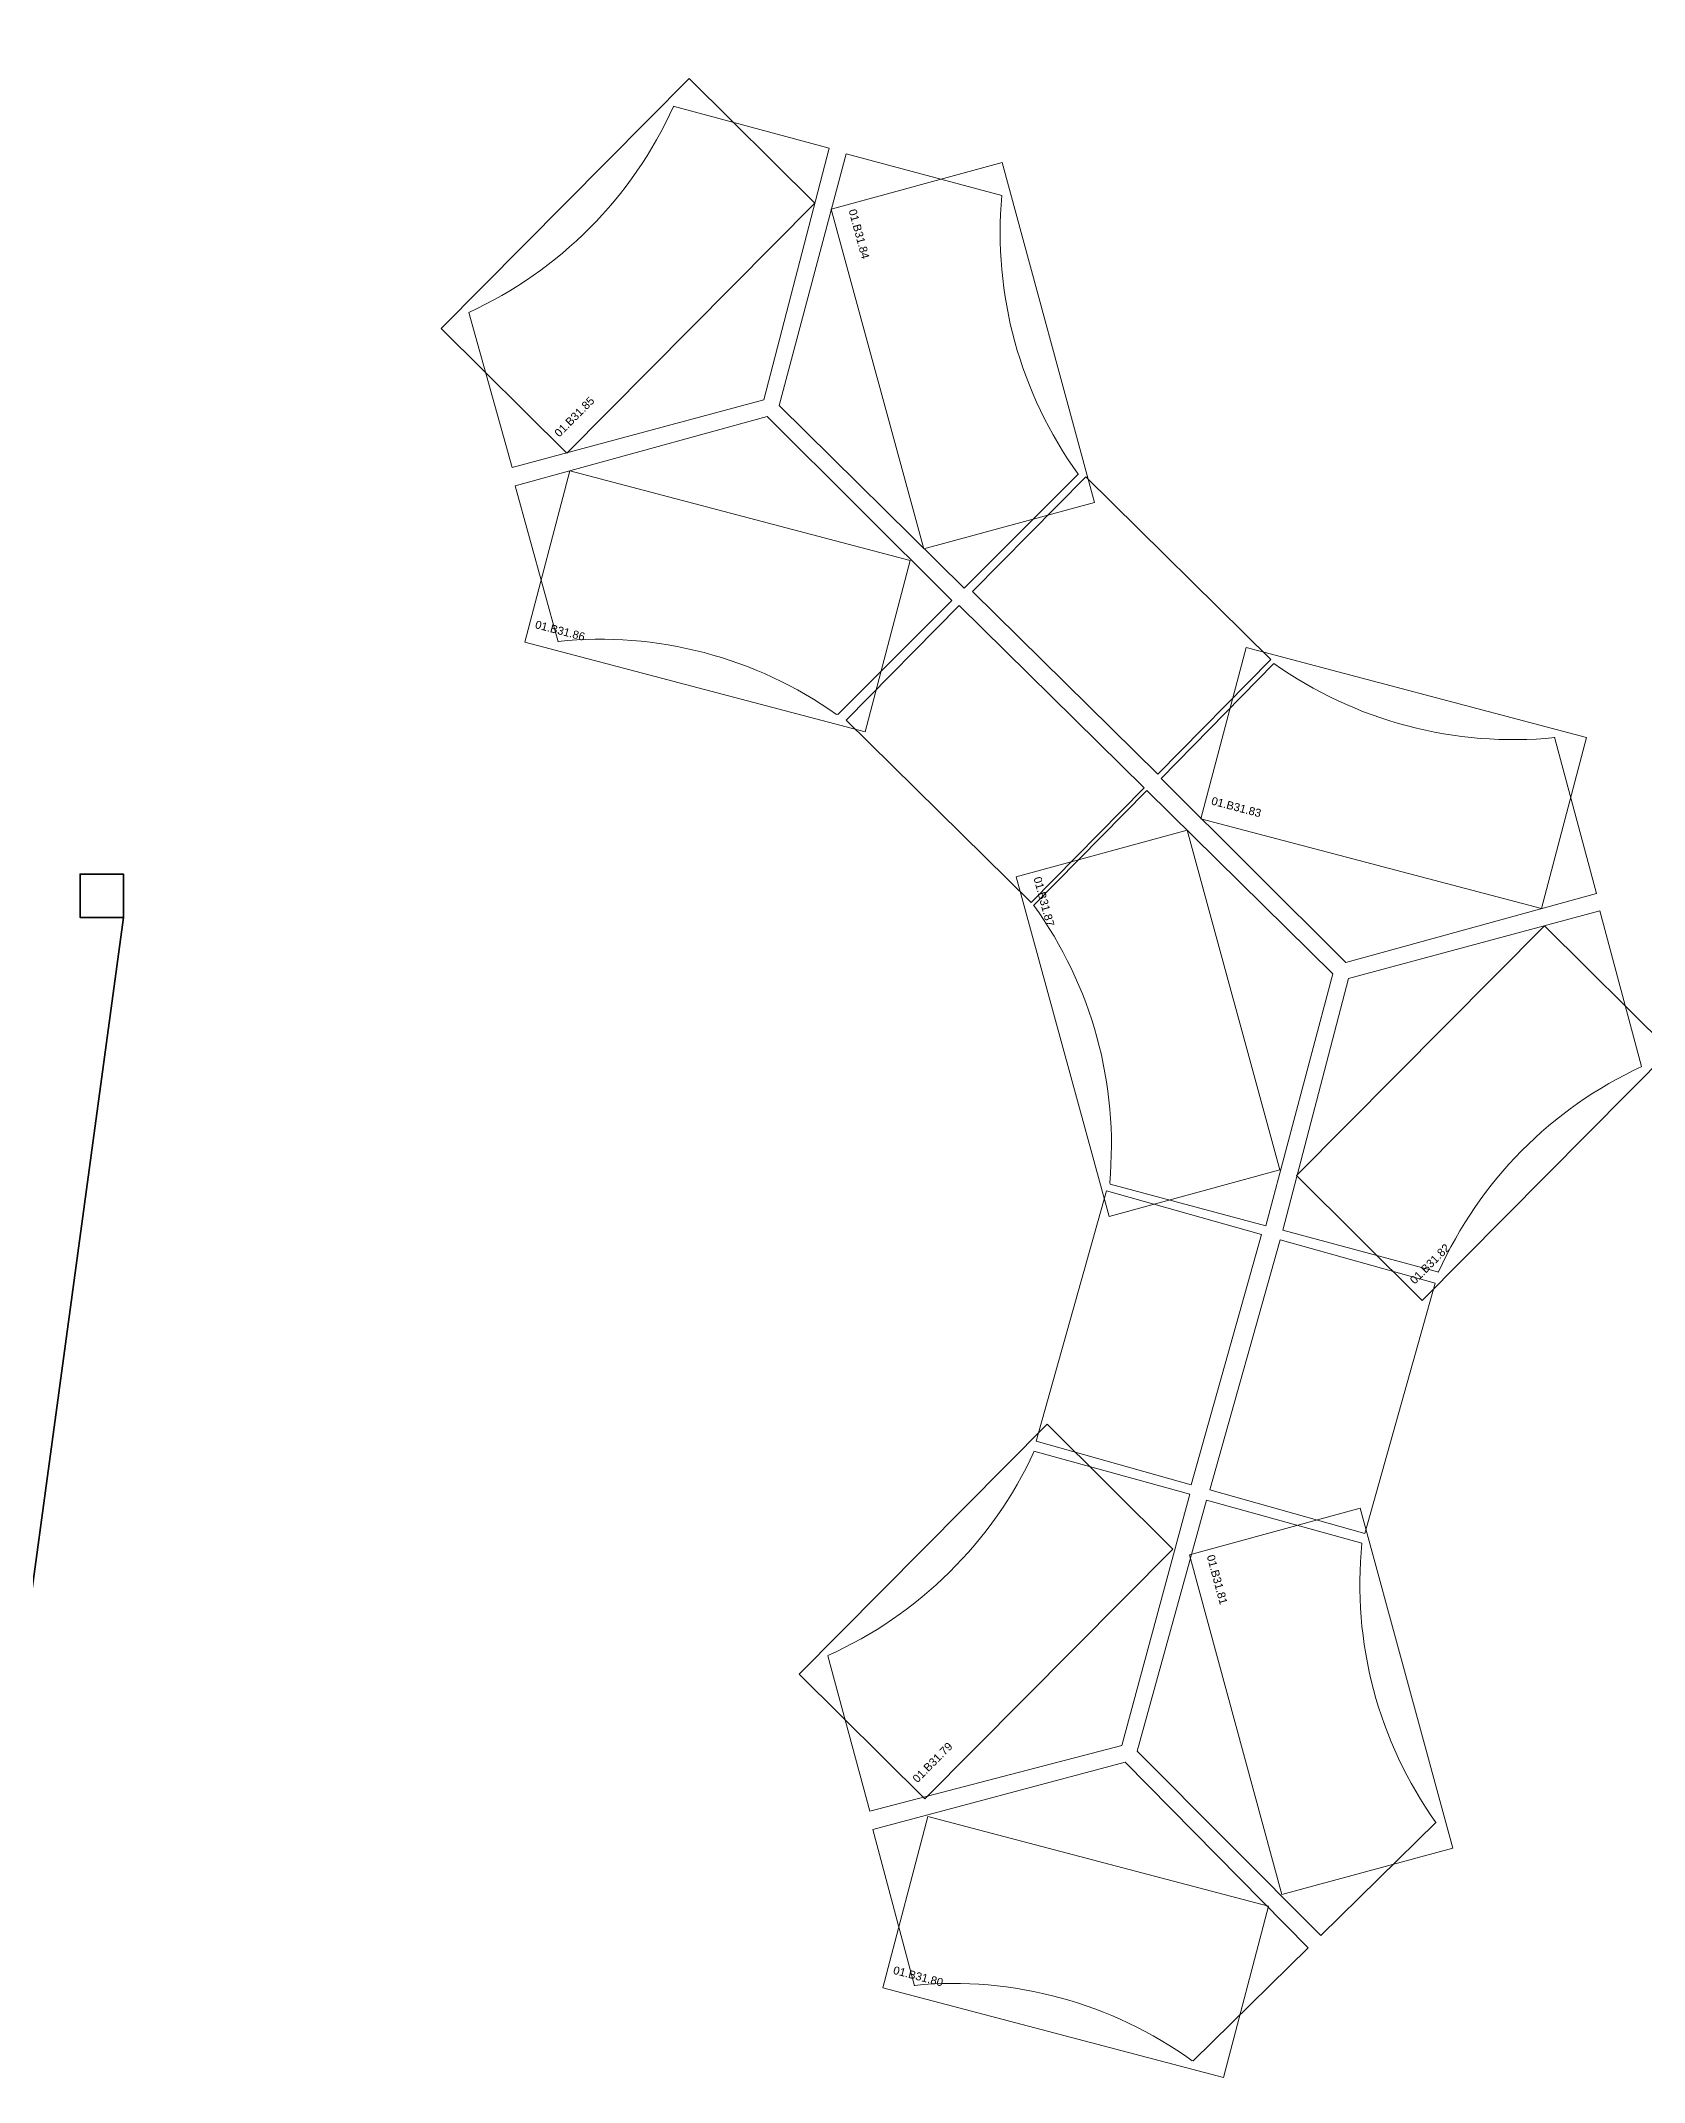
# Model space of a CAD drawing. Header units: millimetres. Extents: x -6.1 to 46.1, y 0 to 48.5.
# Drawn here: x 6 to 13.51, y 30.83 to 40.39 of the extents above; entities that cross this region are included whole.
import ezdxf

# ---------------------------------------------------------------- set-up
doc = ezdxf.new("R2010")
doc.units = ezdxf.units.MM
doc.layers.add('PDF_Geometry', color=7, linetype='Continuous')
doc.layers.add('Planon_WPA_Floor', color=10, linetype='Continuous')
for name, color, linetype, lineweight in [('Planon_WPA_Spoly', 64, 'Continuous', 35), ('Planon_WPA_WPBlock', 5, 'Continuous', 15), ('Planon_WPA_WPPoly', 5, 'Continuous', 15)]:
    doc.layers.add(name, color=color, linetype=linetype, lineweight=lineweight)
doc.styles.add('Arial', font='arial.ttf', dxfattribs={"width": 0.8, "height": 2.5})

# ---------------------------------------------------------------- blocks, each defined once
blk = doc.blocks.new('DFM_Arbeitsplatzstempel')
at = {"style": 'Arial'}
for tag, p in [('AP-ID', (0.054, 0.153)), ('AP-BEZEICHNUNG', (0.054, 0.029))]:
    blk.add_attdef(tag, p, '', height=0.075, dxfattribs=at)

msp = doc.modelspace()

# ---------------------------------------------------------------- linework, layer by layer
at = {"layer": 'PDF_Geometry', "lineweight": 9}
for points in [[(8.9629, 40.0855), (8.9629, 40.0855), (9.6945, 39.8893), (9.3875, 38.7102)], [(9.4594, 38.6827), (9.7732, 39.8631), (10.5027, 39.6673)], [(9.3875, 38.7102), (8.2084, 38.3917), (8.0054, 39.1183)], [(10.8626, 38.363), (10.8626, 38.363), (10.3268, 37.8271), (9.4594, 38.6827)], [(8.4249, 37.5755), (8.4249, 37.5755), (8.2232, 38.3059), (9.4036, 38.6307)], [(9.4036, 38.6307), (10.2688, 37.7688), (9.7347, 37.2346), (9.7292, 37.2359)], [(10.8965, 38.3482), (11.7639, 37.493), (11.2339, 36.9555), (10.3665, 37.8106), (10.8965, 38.3482)], [(10.3031, 37.7459), (11.1705, 36.8908), (10.6402, 36.3533), (9.7732, 37.2088), (10.3031, 37.7459)], [(12.1149, 36.0729), (11.25, 36.9352), (11.7774, 37.474)], [(13.0939, 37.1285), (13.0939, 37.1285), (13.2897, 36.3964), (12.1149, 36.0729)], [(10.6512, 36.3393), (10.6512, 36.3393), (11.1828, 36.879), (12.0544, 36.0196)], [(12.1271, 35.9972), (13.3062, 36.3152), (13.5016, 35.5857)], [(12.0544, 36.0196), (11.7402, 34.8392), (11.0106, 35.0342), (11.0094, 35.0397)], [(12.5518, 34.6218), (12.5518, 34.6218), (11.8201, 34.8181), (12.1271, 35.9972)], [(10.9937, 35.0025), (10.6639, 33.8297), (11.3908, 33.6255), (11.7203, 34.7982), (10.9937, 35.0025)], [(11.8074, 34.7737), (11.4775, 33.6009), (12.2045, 33.3967), (12.534, 34.5694), (11.8074, 34.7737)], [(10.6537, 33.7828), (10.6537, 33.7832), (11.3837, 33.5806), (11.066, 32.4041)], [(11.1375, 32.3762), (11.4619, 33.5536), (12.1897, 33.3514)], [(11.066, 32.4041), (9.8844, 32.0962), (9.6878, 32.824)], [(12.5382, 32.0437), (12.5382, 32.0437), (11.9977, 31.513), (11.1375, 32.3762)], [(10.0938, 31.2778), (9.8984, 32.0099), (11.0817, 32.3246)], [(11.0817, 32.3246), (11.9394, 31.455), (11.4006, 30.9256), (11.3951, 30.9268)]]:
    msp.add_lwpolyline(points, dxfattribs=at)
for centre, radius, start, end in [((7.1965, 40.8807), 1.9387, 294.65326, 335.76314), ((12.425, 39.4927), 1.9297, 174.81267, 215.87188), ((8.6232, 35.6743), 1.9131, 54.69123, 95.95318), ((12.8997, 39.0571), 1.94, 234.66484, 275.75049), ((9.1009, 35.2161), 1.9161, 354.71953, 35.92468), ((14.3115, 33.8331), 1.9301, 114.8027, 155.85802), ((8.8934, 34.5946), 1.9401, 294.16247, 335.2414), ((14.1124, 33.1603), 1.9316, 174.32494, 215.3492), ((10.2753, 29.3748), 1.9134, 54.19146, 95.45019)]:
    msp.add_arc(centre, radius, start, end, dxfattribs=at)
at = {"layer": 'Planon_WPA_Floor'}
msp.add_lwpolyline([(6.1839, 36.2843), (6.3869, 36.2843), (6.3869, 36.4873), (6.1839, 36.4873), (6.1839, 36.2843)], dxfattribs=at)
msp.add_lwpolyline([(6.1839, 36.2843), (6.3869, 36.2843), (6.3869, 36.4873), (6.1839, 36.4873), (6.1839, 36.2843)], dxfattribs=at)
msp.add_lwpolyline([(6.1839, 36.2843), (6.3869, 36.2843), (6.3869, 36.4873), (6.1839, 36.4873), (6.1839, 36.2843)], dxfattribs=at)
at = {"layer": 'Planon_WPA_Spoly'}
msp.add_lwpolyline([(45.9415, 48.3612), (-5.9251, 48.3612), (-5.9251, 33.9481), (-4.8213, 33.9481), (-4.8213, 33.0448), (-4.3188, 33.0448), (-4.3188, 32.9281), (-3.1465, 32.9281), (-3.1465, 30.4845), (5.597, 30.4845), (6.3868, 36.2843), (6.1839, 36.2843), (6.1839, 36.4873), (6.3869, 36.4873), (6.3869, 36.2843), (5.5971, 30.4845), (7.0593, 30.4845), (7.0593, 29.988), (9.6878, 29.988), (9.6878, 30.0641), (14.5598, 30.0641)], dxfattribs=at)
at = {"layer": 'Planon_WPA_WPPoly', "linetype": 'ByBlock'}
for points in [[(8.4649, 38.4592), (9.6271, 39.6304), (9.038, 40.2151), (7.8757, 39.0439)], [(9.7041, 39.6033), (10.1371, 38.0111), (10.938, 38.2289), (10.5051, 39.8211)], [(8.2677, 37.5733), (9.8636, 37.1543), (10.0743, 37.9571), (8.4784, 38.3761)], [(11.4363, 36.7467), (13.0316, 36.3253), (13.2436, 37.1278), (11.6483, 37.5492)], [(10.5706, 36.4743), (11.0056, 34.8827), (11.8062, 35.1014), (11.3713, 36.6931)], [(12.4735, 34.4895), (13.6359, 35.6605), (13.0469, 36.2453), (11.8845, 35.0742)], [(10.143, 32.1531), (11.3052, 33.3243), (10.7161, 33.9089), (9.5539, 32.7378)], [(11.3823, 33.2972), (11.8152, 31.705), (12.6161, 31.9228), (12.1832, 33.515)], [(9.9458, 31.2672), (11.5417, 30.8482), (11.7525, 31.651), (10.1566, 32.07)]]:
    msp.add_lwpolyline(points, close=True, dxfattribs=at)

# ---------------------------------------------------------------- block references
at = {"layer": 'Planon_WPA_WPBlock'}
for p, xscale, yscale, zscale, rotation, values in [((9.7041, 39.6033), 0.4999999999999999, 0.4999999999999999, 0.4999999999999999, 285.2117996447865, {'AP-ID': '01.B31.84'}), ((8.4649, 38.4592), 0.5, 0.5, 0.5, 45.21931464878426, {'AP-ID': '01.B31.85'}), ((8.2677, 37.5733), 0.5, 0.5, 0.5, 345.2885628418184, {'AP-ID': '01.B31.86'}), ((11.4363, 36.7467), 0.5, 0.5, 0.5, 345.2032607740779, {'AP-ID': '01.B31.83'}), ((10.5706, 36.4743), 0.4999999999999999, 0.4999999999999999, 0.4999999999999999, 285.2842940032078, {'AP-ID': '01.B31.87'}), ((12.4735, 34.4895), 0.4999999999999999, 0.4999999999999999, 0.4999999999999999, 45.21119062213246, {'AP-ID': '01.B31.82'}), ((11.3823, 33.2972), 0.4999999999999999, 0.4999999999999999, 0.4999999999999999, 285.2117996447865, {'AP-ID': '01.B31.81'}), ((10.143, 32.1531), 0.5, 0.5, 0.5, 45.21931464878426, {'AP-ID': '01.B31.79'}), ((9.9458, 31.2672), 0.5, 0.5, 0.5, 345.2885628418184, {'AP-ID': '01.B31.80'})]:
    msp.add_blockref('DFM_Arbeitsplatzstempel', p, dxfattribs=dict(at, xscale=xscale, yscale=yscale, zscale=zscale, rotation=rotation)).add_auto_attribs(values)

doc.saveas('drawing.dxf')
